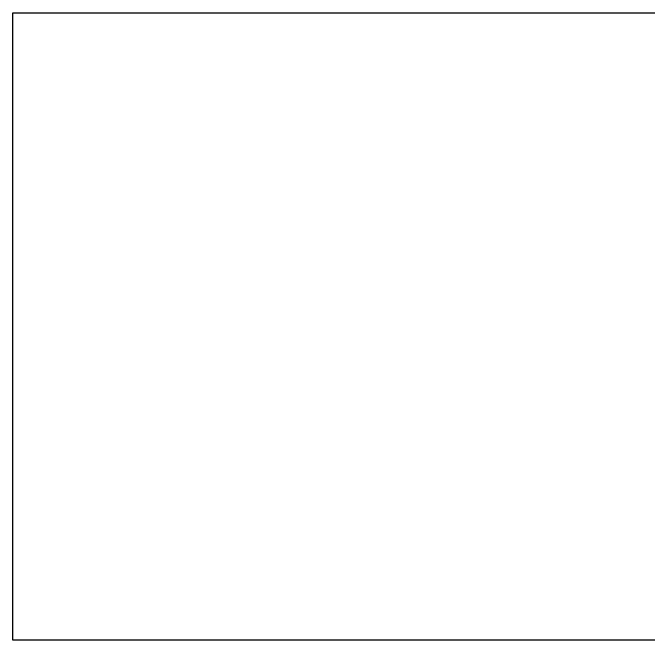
# Model space of a CAD drawing. Header units: centimetres. Extents: x -10.6 to 8.6, y -3.3 to 6.1.
# Drawn here: x -10.58 to -1.02, y -3.31 to 6.14 of the extents above; entities that cross this region are included whole.
import ezdxf

# ---------------------------------------------------------------- set-up
doc = ezdxf.new("R2010")
doc.units = ezdxf.units.CM
doc.header["$MEASUREMENT"] = 0
doc.layers.add('Layer 1', color=7, linetype='Continuous')

msp = doc.modelspace()

# ---------------------------------------------------------------- linework, layer by layer
at = {"layer": 'Layer 1', "color": 24}
msp.add_open_spline([(-10.58424, 6.13916), (-10.58424, 6.13916), (-10.58424, -3.30646), (-10.58424, -3.30646), (-10.58424, -3.30646), (-10.58424, -3.30646), (-1.19401, -3.30646), (-1.19401, -3.30646), (-1.19401, -3.30646), (-1.19401, -3.30646), (-1.07577, -3.30646), (-1.07577, -3.30646), (-1.07577, -3.30646), (-1.07577, -3.30646), (8.55175, -3.30646), (8.55175, -3.30646), (8.55175, -3.30646), (8.55175, -3.30646), (8.55175, 6.13916), (8.55175, 6.13916), (8.55175, 6.13916), (8.55175, 6.13916), (-1.07577, 6.13916), (-1.07577, 6.13916), (-1.07577, 6.13916), (-1.07577, 6.13916), (-1.19401, 6.13916), (-1.19401, 6.13916), (-1.19401, 6.13916), (-1.19401, 6.13916), (-10.58424, 6.13916), (-10.58424, 6.13916)], degree=3, knots=[0, 0, 0, 0, 0.1111111, 0.1111111, 0.1111111, 0.1111111, 0.2222222, 0.2222222, 0.2222222, 0.2222222, 0.3333333, 0.3333333, 0.3333333, 0.3333333, 0.4444444, 0.4444444, 0.4444444, 0.4444444, 0.5555556, 0.5555556, 0.5555556, 0.5555556, 0.6666667, 0.6666667, 0.6666667, 0.6666667, 0.7777778, 0.7777778, 0.7777778, 0.7777778, 1, 1, 1, 1], dxfattribs=at)

doc.saveas('drawing.dxf')
